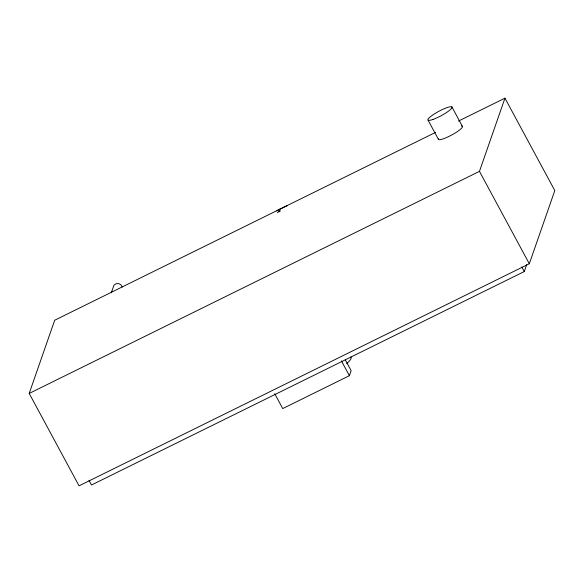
<?xml version="1.0" encoding="UTF-8"?>
<svg xmlns="http://www.w3.org/2000/svg" width="584" height="584" viewBox="0 0 584 584"><rect width="100%" height="100%" fill="white"/><g stroke="black" fill="none" stroke-linecap="round" stroke-linejoin="round"><path stroke-width="0.88" d="M458.455 121.092L504.948 98.163L554.8 190.574L529.316 263.756L79.052 485.837L29.2 393.426L54.684 320.244L435.613 132.364M111.296 292.796L113.077 287.693A4.657 4.49 19.2 0 1 122.231 287.051M278.948 211.693L279.816 209.203M274.728 393.726L282.736 408.574L349.4 375.694L351.137 370.709L345.232 359.773M29.2 393.426L479.464 171.353L504.948 98.163M89.023 480.391L91.505 484.997L524.286 271.545L526.688 264.654M451.906 106.916L462.338 126.253M479.464 171.353L529.316 263.756M521.804 266.939L524.286 271.545M428.065 120.143L438.496 139.481M341.392 360.846L349.4 375.694M276.56 210.831A359.781 346.867 19.2 0 1 287.072 205.729M461.426 126.02A13.658 2.497 -28.3 0 1 452.381 134.641A13.658 2.497 -28.3 0 1 438.394 138.795M277.32 212.503A359.781 346.867 19.2 0 1 280.554 210.912M350.838 356.897A31.047 5.672 -28.3 0 1 346.721 363.569M432.941 119.457A13.658 2.497 -28.3 0 0 452.009 107.595A13.658 2.497 -28.3 0 0 435.007 113.522A13.658 2.497 -28.3 0 0 432.941 119.457"/></g></svg>
